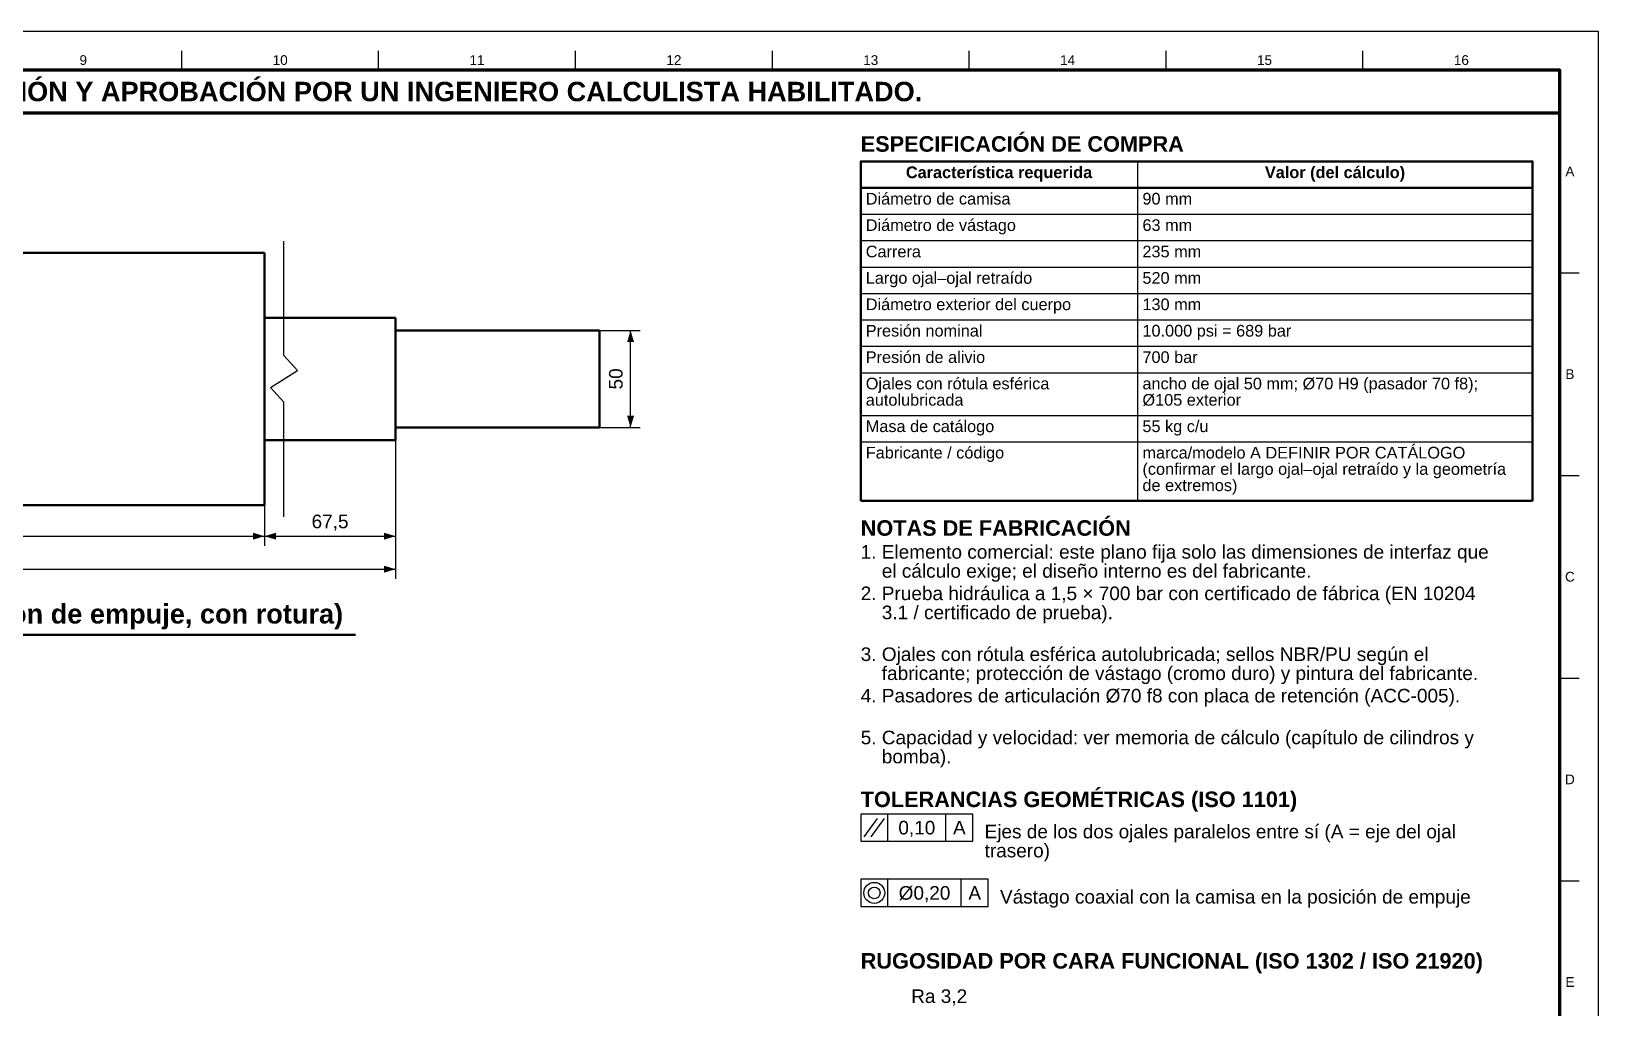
# Model space of a CAD drawing. Header units: millimetres. Extents: x 0 to 841, y 0 to 594.
# Drawn here: x 437.5 to 841, y 342.6 to 594 of the extents above; entities that cross this region are included whole.
import ezdxf
from ezdxf.enums import TextEntityAlignment as Align

# ---------------------------------------------------------------- set-up
doc = ezdxf.new("R2010")
doc.units = ezdxf.units.MM
for name, color, linetype, lineweight in [('COTA', 7, 'CONTINUOUS', 25), ('FINA', 7, 'CONTINUOUS', 25), ('MARCO', 7, 'CONTINUOUS', 70), ('TXT', 7, 'CONTINUOUS', 25), ('VIS', 7, 'CONTINUOUS', 50)]:
    doc.layers.add(name, color=color, linetype=linetype, lineweight=lineweight)
doc.styles.add('STD', font='LiberationSans-Regular.ttf')
doc.styles.add('STDB', font='LiberationSans-Bold.ttf')

msp = doc.modelspace()

# ---------------------------------------------------------------- linework, layer by layer
at = {"layer": 'COTA'}
for p, q in [((559, 516.99), (594.25, 516.99)), ((591.75, 491.99), (591.75, 516.99)), ((497.5, 502.99), (497.5, 461.49)), ((497.5, 502.99), (497.5, 461.49)), ((531.25, 490.49), (531.25, 461.49)), ((531.25, 490.49), (531.25, 452.99)), ((559, 491.99), (594.25, 491.99)), ((163, 463.99), (497.5, 463.99)), ((497.5, 463.99), (531.25, 463.99)), ((163, 455.49), (531.25, 455.49)), ((658, 385.43), (658, 392.43)), ((672.9, 385.43), (672.9, 392.43)), ((651.9, 386.53), (655.3, 391.33)), ((653.7, 386.53), (657.1, 391.33)), ((658, 368.63), (658, 375.63)), ((676.86, 368.63), (676.86, 375.63))]:
    msp.add_line(p, q, dxfattribs=at)
for points in [[(651, 385.43), (679.9, 385.43), (679.9, 392.43), (651, 392.43)], [(651, 368.63), (683.86, 368.63), (683.86, 375.63), (651, 375.63)]]:
    msp.add_lwpolyline(points, close=True, dxfattribs=at)
for radius in [2.7, 1.5]:
    msp.add_circle((654.5, 372.13), radius, dxfattribs=at)
for points in [[(591.75, 516.99), (590.85, 513.99), (592.65, 513.99)], [(591.75, 491.99), (592.65, 494.99), (590.85, 494.99)], [(497.5, 463.99), (494.5, 464.89), (494.5, 463.09)], [(497.5, 463.99), (500.5, 463.09), (500.5, 464.89)], [(531.25, 463.99), (528.25, 464.89), (528.25, 463.09)], [(531.25, 455.49), (528.25, 456.39), (528.25, 454.59)]]:
    msp.add_solid(points, dxfattribs=at)
at = {"layer": 'FINA'}
for p, q in [((476.19, 584), (476.19, 589)), ((526.88, 584), (526.88, 589)), ((577.56, 584), (577.56, 589)), ((628.25, 584), (628.25, 589)), ((678.94, 584), (678.94, 589)), ((729.62, 584), (729.62, 589)), ((780.31, 584), (780.31, 589)), ((722.24, 560.5), (722.24, 473.1)), ((651, 553.7), (824, 553.7)), ((651, 546.9), (824, 546.9)), ((651, 540.1), (824, 540.1)), ((651, 533.3), (824, 533.3)), ((831, 531.82), (836, 531.82)), ((651, 526.5), (824, 526.5)), ((651, 519.7), (824, 519.7)), ((651, 512.9), (824, 512.9)), ((651, 506.1), (824, 506.1)), ((651, 495.1), (824, 495.1)), ((651, 488.3), (824, 488.3)), ((831, 479.64), (836, 479.64)), ((831, 427.45), (836, 427.45)), ((831, 375.27), (836, 375.27))]:
    msp.add_line(p, q, dxfattribs=at)
msp.add_lwpolyline([(0, 0), (841, 0), (841, 594), (0, 594)], close=True, dxfattribs=at)
msp.add_lwpolyline([(502.5, 468.99), (502.5, 498.49), (499, 502.29), (506, 506.69), (502.5, 510.49), (502.5, 539.99)], dxfattribs=at)
at = {"layer": 'MARCO'}
for points in [[(20, 10), (831, 10), (831, 584), (20, 584)], [(20, 573), (831, 573), (831, 584), (20, 584)]]:
    msp.add_lwpolyline(points, close=True, dxfattribs=at)
at = {"layer": 'VIS'}
for p, q in [((651, 560.5), (651, 473.1)), ((824, 560.5), (824, 473.1)), ((651, 473.1), (824, 473.1)), ((329.1, 438.59), (520.9, 438.59))]:
    msp.add_line(p, q, dxfattribs=at)
msp.add_lwpolyline([(651, 553.7), (824, 553.7), (824, 560.5), (651, 560.5)], close=True, dxfattribs=at)
for points in [[(330, 536.99), (497.5, 536.99)], [(347.5, 536.99), (497.5, 536.99)], [(497.5, 504.49), (497.5, 504.79), (497.5, 505.1), (497.5, 505.4), (497.5, 505.7), (497.5, 506), (497.5, 506.3), (497.5, 506.6), (497.5, 506.9), (497.5, 507.2), (497.5, 507.5), (497.5, 507.8), (497.5, 508.11), (497.5, 508.41), (497.5, 508.71), (497.5, 509.01), (497.5, 509.31), (497.5, 509.61), (497.5, 509.91), (497.5, 510.21), (497.5, 510.51), (497.5, 510.81), (497.5, 511.11), (497.5, 511.42), (497.5, 511.72), (497.5, 512.02), (497.5, 512.32), (497.5, 512.62), (497.5, 512.92), (497.5, 513.22), (497.5, 513.52), (497.5, 513.82), (497.5, 514.12), (497.5, 514.42), (497.5, 514.73), (497.5, 515.03), (497.5, 515.33), (497.5, 515.63), (497.5, 515.93), (497.5, 516.23), (497.5, 516.53), (497.5, 516.83), (497.5, 517.13), (497.5, 517.43), (497.5, 517.73), (497.5, 518.04), (497.5, 518.34), (497.5, 518.64), (497.5, 518.94), (497.5, 519.24), (497.5, 519.54), (497.5, 519.84), (497.5, 520.14), (497.5, 520.44), (497.5, 520.74), (497.5, 521.04), (497.5, 521.35), (497.5, 521.65), (497.5, 521.95), (497.5, 522.25), (497.5, 522.55), (497.5, 522.85), (497.5, 523.15), (497.5, 523.45), (497.5, 523.75), (497.5, 524.05), (497.5, 524.36), (497.5, 524.66), (497.5, 524.96), (497.5, 525.26), (497.5, 525.56), (497.5, 525.86), (497.5, 526.16), (497.5, 526.46), (497.5, 526.76), (497.5, 527.06), (497.5, 527.36), (497.5, 527.67), (497.5, 527.97), (497.5, 528.27), (497.5, 528.57), (497.5, 528.87), (497.5, 529.17), (497.5, 529.47), (497.5, 529.77), (497.5, 530.07), (497.5, 530.37), (497.5, 530.67), (497.5, 530.98), (497.5, 531.28), (497.5, 531.58), (497.5, 531.88), (497.5, 532.18), (497.5, 532.48), (497.5, 532.78), (497.5, 533.08), (497.5, 533.38), (497.5, 533.68), (497.5, 533.98), (497.5, 534.29), (497.5, 534.59), (497.5, 534.89), (497.5, 535.19), (497.5, 535.49), (497.5, 535.79), (497.5, 536.09), (497.5, 536.39), (497.5, 536.69), (497.5, 536.99)], [(497.5, 504.49), (497.5, 504.79), (497.5, 505.1), (497.5, 505.4), (497.5, 505.7), (497.5, 506), (497.5, 506.3), (497.5, 506.6), (497.5, 506.9), (497.5, 507.2), (497.5, 507.5), (497.5, 507.8), (497.5, 508.11), (497.5, 508.41), (497.5, 508.71), (497.5, 509.01), (497.5, 509.31), (497.5, 509.61), (497.5, 509.91), (497.5, 510.21), (497.5, 510.51), (497.5, 510.81), (497.5, 511.11), (497.5, 511.42), (497.5, 511.72), (497.5, 512.02), (497.5, 512.32), (497.5, 512.62), (497.5, 512.92), (497.5, 513.22), (497.5, 513.52), (497.5, 513.82), (497.5, 514.12), (497.5, 514.42), (497.5, 514.73), (497.5, 515.03), (497.5, 515.33), (497.5, 515.63), (497.5, 515.93), (497.5, 516.23), (497.5, 516.53), (497.5, 516.83), (497.5, 517.13), (497.5, 517.43), (497.5, 517.73), (497.5, 518.04), (497.5, 518.34), (497.5, 518.64), (497.5, 518.94), (497.5, 519.24), (497.5, 519.54), (497.5, 519.84), (497.5, 520.14), (497.5, 520.44), (497.5, 520.74), (497.5, 521.04), (497.5, 521.35), (497.5, 521.65), (497.5, 521.95), (497.5, 522.25), (497.5, 522.55), (497.5, 522.85), (497.5, 523.15), (497.5, 523.45), (497.5, 523.75), (497.5, 524.05), (497.5, 524.36), (497.5, 524.66), (497.5, 524.96), (497.5, 525.26), (497.5, 525.56), (497.5, 525.86), (497.5, 526.16), (497.5, 526.46), (497.5, 526.76), (497.5, 527.06), (497.5, 527.36), (497.5, 527.67), (497.5, 527.97), (497.5, 528.27), (497.5, 528.57), (497.5, 528.87), (497.5, 529.17), (497.5, 529.47), (497.5, 529.77), (497.5, 530.07), (497.5, 530.37), (497.5, 530.67), (497.5, 530.98), (497.5, 531.28), (497.5, 531.58), (497.5, 531.88), (497.5, 532.18), (497.5, 532.48), (497.5, 532.78), (497.5, 533.08), (497.5, 533.38), (497.5, 533.68), (497.5, 533.98), (497.5, 534.29), (497.5, 534.59), (497.5, 534.89), (497.5, 535.19), (497.5, 535.49), (497.5, 535.79), (497.5, 536.09), (497.5, 536.39), (497.5, 536.69), (497.5, 536.99)], [(497.5, 520.24), (502.5, 520.24)], [(497.5, 520.24), (531.25, 520.24)], [(531.25, 504.49), (531.25, 504.8), (531.25, 505.1), (531.25, 505.4), (531.25, 505.71), (531.25, 506.01), (531.25, 506.31), (531.25, 506.61), (531.25, 506.92), (531.25, 507.22), (531.25, 507.52), (531.25, 507.83), (531.25, 508.13), (531.25, 508.43), (531.25, 508.73), (531.25, 509.04), (531.25, 509.34), (531.25, 509.64), (531.25, 509.95), (531.25, 510.25), (531.25, 510.55), (531.25, 510.85), (531.25, 511.16), (531.25, 511.46), (531.25, 511.76), (531.25, 512.07), (531.25, 512.37), (531.25, 512.67), (531.25, 512.97), (531.25, 513.28), (531.25, 513.58), (531.25, 513.88), (531.25, 514.19), (531.25, 514.49), (531.25, 514.79), (531.25, 515.09), (531.25, 515.4), (531.25, 515.7), (531.25, 516), (531.25, 516.31), (531.25, 516.61), (531.25, 516.91), (531.25, 517.22), (531.25, 517.52), (531.25, 517.82), (531.25, 518.12), (531.25, 518.43), (531.25, 518.73), (531.25, 519.03), (531.25, 519.34), (531.25, 519.64), (531.25, 519.94), (531.25, 520.24)], [(531.25, 516.99), (531.55, 516.99), (531.85, 516.99), (532.16, 516.99), (532.46, 516.99), (532.76, 516.99), (533.06, 516.99), (533.36, 516.99), (533.66, 516.99), (533.97, 516.99), (534.27, 516.99), (534.57, 516.99), (534.87, 516.99), (535.17, 516.99), (535.47, 516.99), (535.78, 516.99), (536.08, 516.99), (536.38, 516.99), (536.68, 516.99), (536.98, 516.99), (537.28, 516.99), (537.59, 516.99), (537.89, 516.99), (538.19, 516.99), (538.49, 516.99), (538.79, 516.99), (539.09, 516.99), (539.4, 516.99), (539.7, 516.99), (540, 516.99), (540.3, 516.99), (540.6, 516.99), (540.91, 516.99), (541.21, 516.99), (541.51, 516.99), (541.81, 516.99), (542.11, 516.99), (542.41, 516.99), (542.72, 516.99), (543.02, 516.99), (543.32, 516.99), (543.62, 516.99), (543.92, 516.99), (544.22, 516.99), (544.53, 516.99), (544.83, 516.99), (545.13, 516.99), (545.43, 516.99), (545.73, 516.99), (546.03, 516.99), (546.34, 516.99), (546.64, 516.99), (546.94, 516.99), (547.24, 516.99), (547.54, 516.99), (547.84, 516.99), (548.15, 516.99), (548.45, 516.99), (548.75, 516.99), (549.05, 516.99), (549.35, 516.99), (549.66, 516.99), (549.96, 516.99), (550.26, 516.99), (550.56, 516.99), (550.86, 516.99), (551.16, 516.99), (551.47, 516.99), (551.77, 516.99), (552.07, 516.99), (552.37, 516.99), (552.67, 516.99), (552.97, 516.99), (553.28, 516.99), (553.58, 516.99), (553.88, 516.99), (554.18, 516.99), (554.48, 516.99), (554.78, 516.99), (555.09, 516.99), (555.39, 516.99), (555.69, 516.99), (555.99, 516.99), (556.29, 516.99), (556.59, 516.99), (556.9, 516.99), (557.2, 516.99), (557.5, 516.99)], [(557.5, 516.99), (557.8, 516.99), (558.1, 516.99), (558.41, 516.99), (558.71, 516.99), (559.01, 516.99), (559.31, 516.99), (559.61, 516.99), (559.91, 516.99), (560.22, 516.99), (560.52, 516.99), (560.82, 516.99), (561.12, 516.99), (561.42, 516.99), (561.72, 516.99), (562.03, 516.99), (562.33, 516.99), (562.63, 516.99), (562.93, 516.99), (563.23, 516.99), (563.53, 516.99), (563.84, 516.99), (564.14, 516.99), (564.44, 516.99), (564.74, 516.99), (565.04, 516.99), (565.34, 516.99), (565.65, 516.99), (565.95, 516.99), (566.25, 516.99), (566.55, 516.99), (566.85, 516.99), (567.16, 516.99), (567.46, 516.99), (567.76, 516.99), (568.06, 516.99), (568.36, 516.99), (568.66, 516.99), (568.97, 516.99), (569.27, 516.99), (569.57, 516.99), (569.87, 516.99), (570.17, 516.99), (570.47, 516.99), (570.78, 516.99), (571.08, 516.99), (571.38, 516.99), (571.68, 516.99), (571.98, 516.99), (572.28, 516.99), (572.59, 516.99), (572.89, 516.99), (573.19, 516.99), (573.49, 516.99), (573.79, 516.99), (574.09, 516.99), (574.4, 516.99), (574.7, 516.99), (575, 516.99), (575.3, 516.99), (575.6, 516.99), (575.91, 516.99), (576.21, 516.99), (576.51, 516.99), (576.81, 516.99), (577.11, 516.99), (577.41, 516.99), (577.72, 516.99), (578.02, 516.99), (578.32, 516.99), (578.62, 516.99), (578.92, 516.99), (579.22, 516.99), (579.53, 516.99), (579.83, 516.99), (580.13, 516.99), (580.43, 516.99), (580.73, 516.99), (581.03, 516.99), (581.34, 516.99), (581.64, 516.99), (581.94, 516.99), (582.24, 516.99), (582.54, 516.99), (582.84, 516.99), (583.15, 516.99), (583.45, 516.99), (583.75, 516.99)], [(583.75, 516.99), (583.75, 491.99)], [(497.5, 471.99), (497.5, 472.29), (497.5, 472.6), (497.5, 472.9), (497.5, 473.2), (497.5, 473.5), (497.5, 473.8), (497.5, 474.1), (497.5, 474.4), (497.5, 474.7), (497.5, 475), (497.5, 475.3), (497.5, 475.61), (497.5, 475.91), (497.5, 476.21), (497.5, 476.51), (497.5, 476.81), (497.5, 477.11), (497.5, 477.41), (497.5, 477.71), (497.5, 478.01), (497.5, 478.31), (497.5, 478.61), (497.5, 478.92), (497.5, 479.22), (497.5, 479.52), (497.5, 479.82), (497.5, 480.12), (497.5, 480.42), (497.5, 480.72), (497.5, 481.02), (497.5, 481.32), (497.5, 481.62), (497.5, 481.92), (497.5, 482.23), (497.5, 482.53), (497.5, 482.83), (497.5, 483.13), (497.5, 483.43), (497.5, 483.73), (497.5, 484.03), (497.5, 484.33), (497.5, 484.63), (497.5, 484.93), (497.5, 485.23), (497.5, 485.54), (497.5, 485.84), (497.5, 486.14), (497.5, 486.44), (497.5, 486.74), (497.5, 487.04), (497.5, 487.34), (497.5, 487.64), (497.5, 487.94), (497.5, 488.24), (497.5, 488.54), (497.5, 488.85), (497.5, 489.15), (497.5, 489.45), (497.5, 489.75), (497.5, 490.05), (497.5, 490.35), (497.5, 490.65), (497.5, 490.95), (497.5, 491.25), (497.5, 491.55), (497.5, 491.86), (497.5, 492.16), (497.5, 492.46), (497.5, 492.76), (497.5, 493.06), (497.5, 493.36), (497.5, 493.66), (497.5, 493.96), (497.5, 494.26), (497.5, 494.56), (497.5, 494.86), (497.5, 495.17), (497.5, 495.47), (497.5, 495.77), (497.5, 496.07), (497.5, 496.37), (497.5, 496.67), (497.5, 496.97), (497.5, 497.27), (497.5, 497.57), (497.5, 497.87), (497.5, 498.17), (497.5, 498.48), (497.5, 498.78), (497.5, 499.08), (497.5, 499.38), (497.5, 499.68), (497.5, 499.98), (497.5, 500.28), (497.5, 500.58), (497.5, 500.88), (497.5, 501.18), (497.5, 501.48), (497.5, 501.79), (497.5, 502.09), (497.5, 502.39), (497.5, 502.69), (497.5, 502.99), (497.5, 503.29), (497.5, 503.59), (497.5, 503.89), (497.5, 504.19), (497.5, 504.49)], [(497.5, 471.99), (497.5, 472.29), (497.5, 472.6), (497.5, 472.9), (497.5, 473.2), (497.5, 473.5), (497.5, 473.8), (497.5, 474.1), (497.5, 474.4), (497.5, 474.7), (497.5, 475), (497.5, 475.3), (497.5, 475.61), (497.5, 475.91), (497.5, 476.21), (497.5, 476.51), (497.5, 476.81), (497.5, 477.11), (497.5, 477.41), (497.5, 477.71), (497.5, 478.01), (497.5, 478.31), (497.5, 478.61), (497.5, 478.92), (497.5, 479.22), (497.5, 479.52), (497.5, 479.82), (497.5, 480.12), (497.5, 480.42), (497.5, 480.72), (497.5, 481.02), (497.5, 481.32), (497.5, 481.62), (497.5, 481.92), (497.5, 482.23), (497.5, 482.53), (497.5, 482.83), (497.5, 483.13), (497.5, 483.43), (497.5, 483.73), (497.5, 484.03), (497.5, 484.33), (497.5, 484.63), (497.5, 484.93), (497.5, 485.23), (497.5, 485.54), (497.5, 485.84), (497.5, 486.14), (497.5, 486.44), (497.5, 486.74), (497.5, 487.04), (497.5, 487.34), (497.5, 487.64), (497.5, 487.94), (497.5, 488.24), (497.5, 488.54), (497.5, 488.85), (497.5, 489.15), (497.5, 489.45), (497.5, 489.75), (497.5, 490.05), (497.5, 490.35), (497.5, 490.65), (497.5, 490.95), (497.5, 491.25), (497.5, 491.55), (497.5, 491.86), (497.5, 492.16), (497.5, 492.46), (497.5, 492.76), (497.5, 493.06), (497.5, 493.36), (497.5, 493.66), (497.5, 493.96), (497.5, 494.26), (497.5, 494.56), (497.5, 494.86), (497.5, 495.17), (497.5, 495.47), (497.5, 495.77), (497.5, 496.07), (497.5, 496.37), (497.5, 496.67), (497.5, 496.97), (497.5, 497.27), (497.5, 497.57), (497.5, 497.87), (497.5, 498.17), (497.5, 498.48), (497.5, 498.78), (497.5, 499.08), (497.5, 499.38), (497.5, 499.68), (497.5, 499.98), (497.5, 500.28), (497.5, 500.58), (497.5, 500.88), (497.5, 501.18), (497.5, 501.48), (497.5, 501.79), (497.5, 502.09), (497.5, 502.39), (497.5, 502.69), (497.5, 502.99), (497.5, 503.29), (497.5, 503.59), (497.5, 503.89), (497.5, 504.19), (497.5, 504.49)], [(531.25, 488.74), (531.25, 489.05), (531.25, 489.35), (531.25, 489.65), (531.25, 489.96), (531.25, 490.26), (531.25, 490.56), (531.25, 490.86), (531.25, 491.17), (531.25, 491.47), (531.25, 491.77), (531.25, 492.08), (531.25, 492.38), (531.25, 492.68), (531.25, 492.98), (531.25, 493.29), (531.25, 493.59), (531.25, 493.89), (531.25, 494.2), (531.25, 494.5), (531.25, 494.8), (531.25, 495.1), (531.25, 495.41), (531.25, 495.71), (531.25, 496.01), (531.25, 496.32), (531.25, 496.62), (531.25, 496.92), (531.25, 497.22), (531.25, 497.53), (531.25, 497.83), (531.25, 498.13), (531.25, 498.44), (531.25, 498.74), (531.25, 499.04), (531.25, 499.34), (531.25, 499.65), (531.25, 499.95), (531.25, 500.25), (531.25, 500.56), (531.25, 500.86), (531.25, 501.16), (531.25, 501.47), (531.25, 501.77), (531.25, 502.07), (531.25, 502.37), (531.25, 502.68), (531.25, 502.98), (531.25, 503.28), (531.25, 503.59), (531.25, 503.89), (531.25, 504.19), (531.25, 504.49)], [(497.5, 488.74), (502.5, 488.74)], [(497.5, 488.74), (531.25, 488.74)], [(531.25, 491.99), (531.55, 491.99), (531.85, 491.99), (532.16, 491.99), (532.46, 491.99), (532.76, 491.99), (533.06, 491.99), (533.36, 491.99), (533.66, 491.99), (533.97, 491.99), (534.27, 491.99), (534.57, 491.99), (534.87, 491.99), (535.17, 491.99), (535.47, 491.99), (535.78, 491.99), (536.08, 491.99), (536.38, 491.99), (536.68, 491.99), (536.98, 491.99), (537.28, 491.99), (537.59, 491.99), (537.89, 491.99), (538.19, 491.99), (538.49, 491.99), (538.79, 491.99), (539.09, 491.99), (539.4, 491.99), (539.7, 491.99), (540, 491.99), (540.3, 491.99), (540.6, 491.99), (540.91, 491.99), (541.21, 491.99), (541.51, 491.99), (541.81, 491.99), (542.11, 491.99), (542.41, 491.99), (542.72, 491.99), (543.02, 491.99), (543.32, 491.99), (543.62, 491.99), (543.92, 491.99), (544.22, 491.99), (544.53, 491.99), (544.83, 491.99), (545.13, 491.99), (545.43, 491.99), (545.73, 491.99), (546.03, 491.99), (546.34, 491.99), (546.64, 491.99), (546.94, 491.99), (547.24, 491.99), (547.54, 491.99), (547.84, 491.99), (548.15, 491.99), (548.45, 491.99), (548.75, 491.99), (549.05, 491.99), (549.35, 491.99), (549.66, 491.99), (549.96, 491.99), (550.26, 491.99), (550.56, 491.99), (550.86, 491.99), (551.16, 491.99), (551.47, 491.99), (551.77, 491.99), (552.07, 491.99), (552.37, 491.99), (552.67, 491.99), (552.97, 491.99), (553.28, 491.99), (553.58, 491.99), (553.88, 491.99), (554.18, 491.99), (554.48, 491.99), (554.78, 491.99), (555.09, 491.99), (555.39, 491.99), (555.69, 491.99), (555.99, 491.99), (556.29, 491.99), (556.59, 491.99), (556.9, 491.99), (557.2, 491.99), (557.5, 491.99)], [(557.5, 491.99), (557.8, 491.99), (558.1, 491.99), (558.41, 491.99), (558.71, 491.99), (559.01, 491.99), (559.31, 491.99), (559.61, 491.99), (559.91, 491.99), (560.22, 491.99), (560.52, 491.99), (560.82, 491.99), (561.12, 491.99), (561.42, 491.99), (561.72, 491.99), (562.03, 491.99), (562.33, 491.99), (562.63, 491.99), (562.93, 491.99), (563.23, 491.99), (563.53, 491.99), (563.84, 491.99), (564.14, 491.99), (564.44, 491.99), (564.74, 491.99), (565.04, 491.99), (565.34, 491.99), (565.65, 491.99), (565.95, 491.99), (566.25, 491.99), (566.55, 491.99), (566.85, 491.99), (567.16, 491.99), (567.46, 491.99), (567.76, 491.99), (568.06, 491.99), (568.36, 491.99), (568.66, 491.99), (568.97, 491.99), (569.27, 491.99), (569.57, 491.99), (569.87, 491.99), (570.17, 491.99), (570.47, 491.99), (570.78, 491.99), (571.08, 491.99), (571.38, 491.99), (571.68, 491.99), (571.98, 491.99), (572.28, 491.99), (572.59, 491.99), (572.89, 491.99), (573.19, 491.99), (573.49, 491.99), (573.79, 491.99), (574.09, 491.99), (574.4, 491.99), (574.7, 491.99), (575, 491.99), (575.3, 491.99), (575.6, 491.99), (575.91, 491.99), (576.21, 491.99), (576.51, 491.99), (576.81, 491.99), (577.11, 491.99), (577.41, 491.99), (577.72, 491.99), (578.02, 491.99), (578.32, 491.99), (578.62, 491.99), (578.92, 491.99), (579.22, 491.99), (579.53, 491.99), (579.83, 491.99), (580.13, 491.99), (580.43, 491.99), (580.73, 491.99), (581.03, 491.99), (581.34, 491.99), (581.64, 491.99), (581.94, 491.99), (582.24, 491.99), (582.54, 491.99), (582.84, 491.99), (583.15, 491.99), (583.45, 491.99), (583.75, 491.99)], [(330, 471.99), (497.5, 471.99)], [(347.5, 471.99), (497.5, 471.99)]]:
    msp.add_lwpolyline(points, dxfattribs=at)

# ---------------------------------------------------------------- texts
at = {"layer": 'TXT'}
for s, height, style, p in [('9', 2.5, 'STD', (450.84, 586.6)), ('10', 2.5, 'STD', (501.53, 586.6)), ('11', 2.5, 'STD', (552.22, 586.6)), ('12', 2.5, 'STD', (602.91, 586.6)), ('13', 2.5, 'STD', (653.59, 586.6)), ('14', 2.5, 'STD', (704.28, 586.6)), ('15', 2.5, 'STD', (754.97, 586.6)), ('16', 2.5, 'STD', (805.66, 586.6)), ('ESTOS PLANOS NO SON VÁLIDOS PARA FABRICACIÓN HASTA SU REVISIÓN Y APROBACIÓN POR UN INGENIERO CALCULISTA HABILITADO.', 5, 'STDB', (425.5, 578.5)), ('Característica requerida', 3, 'STDB', (686.62, 557.7)), ('Valor (del cálculo)', 3, 'STDB', (773.12, 557.7)), ('A', 2.5, 'STD', (833.6, 557.91)), ('B', 2.5, 'STD', (833.6, 505.73)), ('C', 2.5, 'STD', (833.6, 453.55)), ('D', 2.5, 'STD', (833.6, 401.36)), ('0,10', 3.5, 'STD', (665.45, 388.93)), ('A', 3.5, 'STD', (676.4, 388.93)), ('Ø0,20', 3.5, 'STD', (667.43, 372.13)), ('A', 3.5, 'STD', (680.36, 372.13)), ('E', 2.5, 'STD', (833.6, 349.18))]:
    msp.add_text(s, height=height, dxfattribs=dict(at, style=style)).set_placement(p, align=Align.MIDDLE_CENTER)
for s, height, style, p in [('ESPECIFICACIÓN DE COMPRA', 4, 'STDB', (651, 567)), ('NOTAS DE FABRICACIÓN', 4, 'STDB', (651, 468.1)), ('1. Elemento comercial: este plano fija solo las dimensiones de interfaz que', 3.5, 'STD', (651, 461.7)), ('    el cálculo exige; el diseño interno es del fabricante.', 3.5, 'STD', (651, 456.8)), ('2. Prueba hidráulica a 1,5 × 700 bar con certificado de fábrica (EN 10204', 3.5, 'STD', (651, 451.02)), ('    3.1 / certificado de prueba).', 3.5, 'STD', (651, 446.12)), ('3. Ojales con rótula esférica autolubricada; sellos NBR/PU según el', 3.5, 'STD', (651, 435.35)), ('    fabricante; protección de vástago (cromo duro) y pintura del fabricante.', 3.5, 'STD', (651, 430.45)), ('4. Pasadores de articulación Ø70 f8 con placa de retención (ACC-005).', 3.5, 'STD', (651, 424.68)), ('5. Capacidad y velocidad: ver memoria de cálculo (capítulo de cilindros y', 3.5, 'STD', (651, 413.9)), ('    bomba).', 3.5, 'STD', (651, 409)), ('TOLERANCIAS GEOMÉTRICAS (ISO 1101)', 4, 'STDB', (651, 398.23)), ('RUGOSIDAD POR CARA FUNCIONAL (ISO 1302 / ISO 21920)', 4, 'STDB', (651, 356.63))]:
    msp.add_text(s, height=height, dxfattribs=dict(at, style=style)).set_placement(p, align=Align.TOP_LEFT)
at = {"layer": 'TXT', "style": 'STD'}
for s, height, p in [('Diámetro de camisa', 3, (652.3, 550.9)), ('90 mm', 3, (723.54, 550.9)), ('Diámetro de vástago', 3, (652.3, 544.1)), ('63 mm', 3, (723.54, 544.1)), ('Carrera', 3, (652.3, 537.3)), ('235 mm', 3, (723.54, 537.3)), ('Largo ojal–ojal retraído', 3, (652.3, 530.5)), ('520 mm', 3, (723.54, 530.5)), ('Diámetro exterior del cuerpo', 3, (652.3, 523.7)), ('130 mm', 3, (723.54, 523.7)), ('Presión nominal', 3, (652.3, 516.9)), ('10.000 psi = 689 bar', 3, (723.54, 516.9)), ('Presión de alivio', 3, (652.3, 510.1)), ('700 bar', 3, (723.54, 510.1)), ('Ojales con rótula esférica', 3, (652.3, 503.3)), ('ancho de ojal 50 mm; Ø70 H9 (pasador 70 f8);', 3, (723.54, 503.3)), ('autolubricada', 3, (652.3, 499.1)), ('Ø105 exterior', 3, (723.54, 499.1)), ('Masa de catálogo', 3, (652.3, 492.3)), ('55 kg c/u', 3, (723.54, 492.3)), ('Fabricante / código', 3, (652.3, 485.5)), ('marca/modelo A DEFINIR POR CATÁLOGO', 3, (723.54, 485.5)), ('(confirmar el largo ojal–ojal retraído y la geometría', 3, (723.54, 481.3)), ('de extremos)', 3, (723.54, 477.1)), ('Ejes de los dos ojales paralelos entre sí (A = eje del ojal', 3.5, (682.9, 387.93)), ('trasero)', 3.5, (682.9, 383.03)), ('Vástago coaxial con la camisa en la posición de empuje', 3.5, (686.86, 371.13))]:
    msp.add_text(s, height=height, dxfattribs=at).set_placement(p, align=Align.MIDDLE_LEFT)
msp.add_text('50', height=3.5, rotation=90, dxfattribs=at).set_placement((590.75, 504.49), align=Align.BOTTOM_CENTER)
at = {"layer": 'TXT'}
for s, height, style, p in [('67,5', 3.5, 'STD', (514.38, 464.99)), ('ELEVACIÓN LATERAL (posición de empuje, con rotura)', 5, 'STDB', (425, 439.99))]:
    msp.add_text(s, height=height, dxfattribs=dict(at, style=style)).set_placement(p, align=Align.BOTTOM_CENTER)
at = {"layer": 'TXT', "style": 'STD'}
msp.add_text('Ra 3,2', height=3.5, dxfattribs=at).set_placement((664, 342.73), align=Align.BOTTOM_LEFT)

doc.saveas('drawing.dxf')
